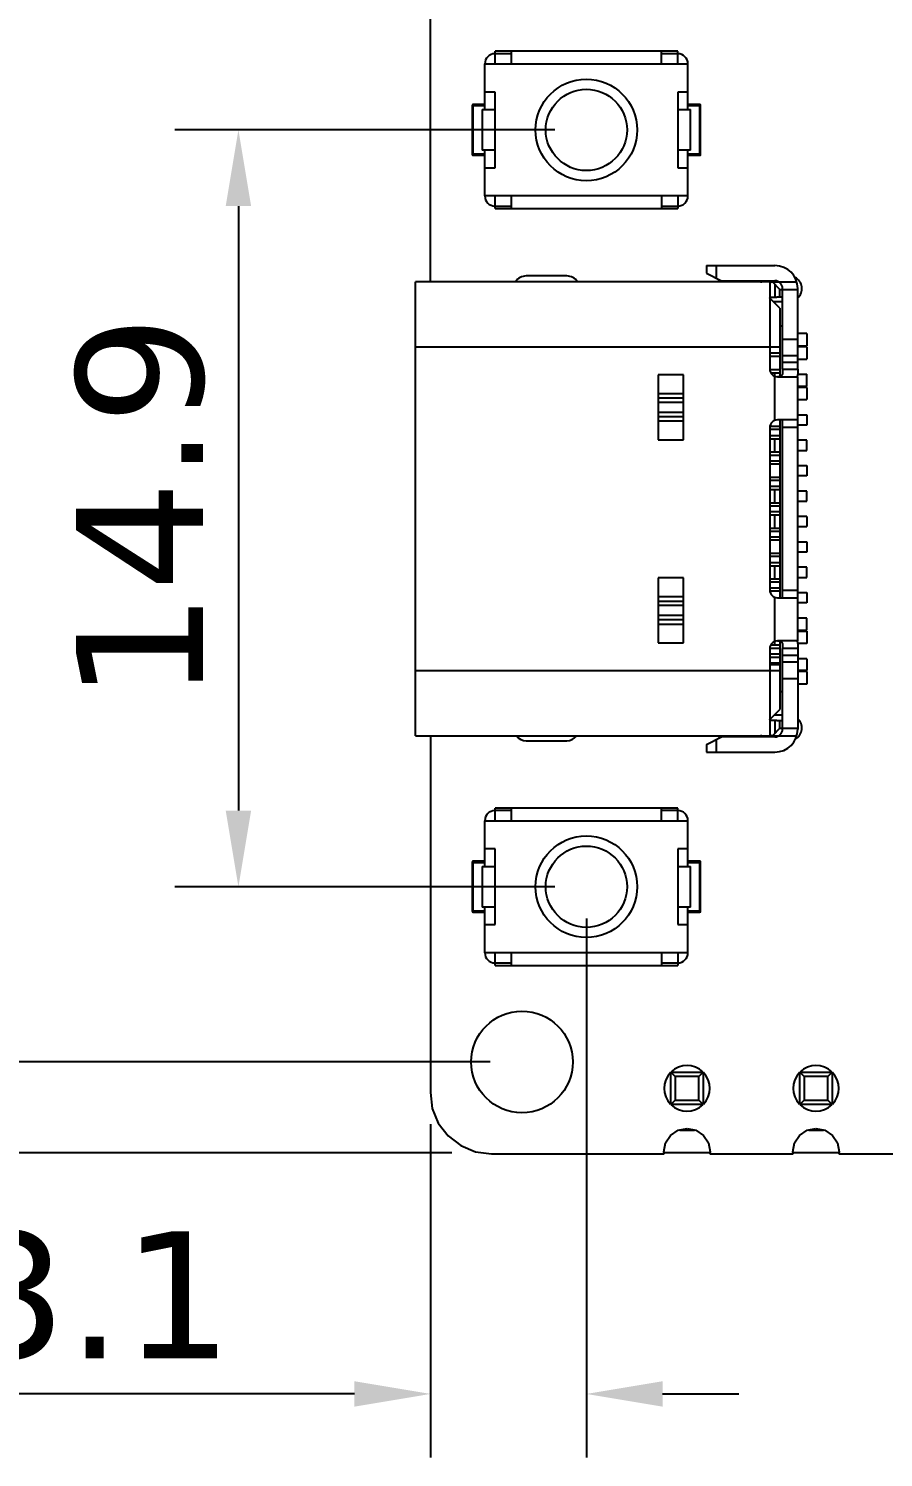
# Model space of a CAD drawing. Header units: millimetres. Extents: x 573 to 698, y 194 to 280.
# Drawn here: x 615.3 to 632.14, y 235.67 to 263.8 of the extents above; entities that cross this region are included whole.
import ezdxf

# ---------------------------------------------------------------- set-up
doc = ezdxf.new("R2010")
doc.units = ezdxf.units.MM
doc.header["$LTSCALE"] = 30.734
doc.header["$PDMODE"] = 3
doc.header["$PDSIZE"] = 0.3125
doc.layers.get('0').update_dxf_attribs({"linetype": 'CONTINUOUS'})
doc.layers.get('Defpoints').update_dxf_attribs({"linetype": 'CONTINUOUS'})
doc.layers.add('dim', color=6, linetype='CONTINUOUS', lineweight=9)
doc.styles.add('Verdana', font='verdana.ttf', dxfattribs={"height": 2.5})
doc.dimstyles.new('aaaaaaaa 3.0', dxfattribs={"dimtxt": 2.5, "dimasz": 1.5, "dimexe": 1.25, "dimexo": 0.625, "dimtad": 1, "dimdec": 1, "dimzin": 9, "dimdsep": 46, "dimtxsty": 'Verdana', "dimcen": 0, "dimazin": 0, "dimtfac": 1, "dimtofl": 0, "dimtmove": 0, "dimatfit": 3, "dimfxl": 1, "dimlwd": 25, "dimlwe": 25, "dimarcsym": 0})

# ---------------------------------------------------------------- blocks, each defined once
blk = doc.blocks.new('*D37')
at = {"layer": 'Defpoints', "color": 0}
for p in [(625.021, 265.256), (613.678, 243.456), (625.021, 243.456)]:
    blk.add_point(p, dxfattribs=at)
at = {"layer": 'dim', "color": 0, "lineweight": 25}
for p, q in [((624.396, 265.256), (612.428, 265.256)), ((613.678, 263.756), (613.678, 244.956)), ((624.396, 243.456), (612.428, 243.456))]:
    blk.add_line(p, q, dxfattribs=at)
at = {"layer": 'dim', "color": 0}
for points in [[(613.928, 263.756), (613.428, 263.756), (613.678, 265.256)], [(613.428, 244.956), (613.928, 244.956), (613.678, 243.456)]]:
    blk.add_solid(points, dxfattribs=at)
at = {"layer": 'dim', "color": 0, "insert": (611.746, 254.356), "char_height": 2.5, "attachment_point": 5, "rotation": 90, "style": 'Verdana'}
blk.add_mtext('21.8', dxfattribs=at)
blk = doc.blocks.new('*D38')
at = {"layer": 'Defpoints', "color": 0}
for p in [(624.421, 267.056), (607.404, 241.666), (624.265, 241.666)]:
    blk.add_point(p, dxfattribs=at)
at = {"layer": 'dim', "color": 0, "lineweight": 25}
for p, q in [((623.796, 267.056), (606.154, 267.056)), ((607.404, 265.556), (607.404, 243.166)), ((623.64, 241.666), (606.154, 241.666))]:
    blk.add_line(p, q, dxfattribs=at)
at = {"layer": 'dim', "color": 0}
for points in [[(607.654, 265.556), (607.154, 265.556), (607.404, 267.056)], [(607.154, 243.166), (607.654, 243.166), (607.404, 241.666)]]:
    blk.add_solid(points, dxfattribs=at)
at = {"layer": 'dim', "color": 0, "insert": (605.477, 254.361), "char_height": 2.5, "attachment_point": 5, "rotation": 90, "style": 'Verdana'}
blk.add_mtext('25.4', dxfattribs=at)
blk = doc.blocks.new('*D39')
at = {"layer": 'Defpoints', "color": 0}
for p in [(626.29, 261.806), (619.437, 246.906), (626.29, 246.906)]:
    blk.add_point(p, dxfattribs=at)
at = {"layer": 'dim', "color": 0, "lineweight": 25}
for p, q in [((625.665, 261.806), (618.187, 261.806)), ((619.437, 260.306), (619.437, 248.406)), ((625.665, 246.906), (618.187, 246.906))]:
    blk.add_line(p, q, dxfattribs=at)
at = {"layer": 'dim', "color": 0}
for points in [[(619.687, 260.306), (619.187, 260.306), (619.437, 261.806)], [(619.187, 248.406), (619.687, 248.406), (619.437, 246.906)]]:
    blk.add_solid(points, dxfattribs=at)
at = {"layer": 'dim', "color": 0, "insert": (617.512, 254.356), "char_height": 2.5, "attachment_point": 5, "rotation": 90, "style": 'Verdana'}
blk.add_mtext('14.9', dxfattribs=at)
blk = doc.blocks.new('*D45')
at = {"layer": 'Defpoints', "color": 0}
for p in [(626.29, 246.906), (623.221, 242.856), (626.29, 236.92)]:
    blk.add_point(p, dxfattribs=at)
at = {"layer": 'dim', "color": 0, "lineweight": 25}
for p, q in [((626.29, 246.281), (626.29, 235.67)), ((623.221, 242.231), (623.221, 235.67)), ((621.721, 236.92), (613.493, 236.92)), ((627.79, 236.92), (629.29, 236.92))]:
    blk.add_line(p, q, dxfattribs=at)
at = {"layer": 'dim', "color": 0}
for points in [[(621.721, 236.67), (621.721, 237.17), (623.221, 236.92)], [(627.79, 237.17), (627.79, 236.67), (626.29, 236.92)]]:
    blk.add_solid(points, dxfattribs=at)
at = {"layer": 'dim', "color": 0, "insert": (616.606, 238.847), "char_height": 2.5, "attachment_point": 5, "style": 'Verdana'}
blk.add_mtext('3.1', dxfattribs=at)

msp = doc.modelspace()

# ---------------------------------------------------------------- linework, layer by layer
at = {"color": 7, "linetype": 'Continuous'}
for p, q in [((623.211, 265.856), (623.214, 258.816)), ((624.49, 263.106), (624.49, 263.356)), ((628.09, 263.356), (624.49, 263.356)), ((624.814, 263.106), (624.814, 263.356)), ((627.767, 263.355), (624.814, 263.355)), ((627.767, 263.106), (627.767, 263.356)), ((628.09, 263.106), (628.09, 263.356)), ((624.29, 262.206), (624.29, 263.106)), ((624.29, 263.106), (628.29, 263.106)), ((624.814, 263.306), (624.49, 263.306)), ((628.09, 263.306), (627.767, 263.306)), ((628.29, 262.206), (628.29, 263.106)), ((624.49, 262.549), (624.29, 262.549)), ((624.49, 261.062), (624.49, 262.549)), ((628.09, 262.549), (628.09, 261.062)), ((628.29, 262.549), (628.09, 262.549)), ((624.04, 262.286), (624.04, 261.326)), ((624.04, 262.286), (624.29, 262.286)), ((624.06, 261.306), (624.06, 262.306)), ((624.29, 262.306), (624.06, 262.306)), ((624.24, 262.206), (624.24, 261.406)), ((624.24, 262.206), (624.49, 262.206)), ((628.09, 262.206), (628.34, 262.206)), ((628.52, 262.306), (628.29, 262.306)), ((628.29, 262.286), (628.54, 262.286)), ((628.34, 261.406), (628.34, 262.206)), ((628.52, 262.306), (628.52, 261.306)), ((628.54, 261.326), (628.54, 262.286)), ((624.49, 261.406), (624.24, 261.406)), ((624.29, 260.506), (624.29, 261.406)), ((628.34, 261.406), (628.09, 261.406)), ((628.29, 260.506), (628.29, 261.406)), ((624.29, 261.326), (624.04, 261.326)), ((624.06, 261.306), (624.29, 261.306)), ((624.29, 261.062), (624.49, 261.062)), ((628.09, 261.062), (628.29, 261.062)), ((628.54, 261.326), (628.29, 261.326)), ((628.29, 261.306), (628.52, 261.306)), ((628.29, 260.506), (624.29, 260.506)), ((624.49, 260.256), (624.49, 260.506)), ((624.814, 260.256), (624.814, 260.506)), ((627.767, 260.506), (627.767, 260.256)), ((628.09, 260.506), (628.09, 260.256)), ((624.49, 260.306), (624.814, 260.306)), ((624.49, 260.256), (628.09, 260.256)), ((627.767, 260.306), (628.09, 260.306)), ((628.652, 259.136), (628.652, 258.986)), ((628.652, 259.136), (630.002, 259.136)), ((628.852, 258.886), (628.852, 259.136)), ((622.922, 249.876), (622.922, 258.816)), ((629.952, 258.816), (622.922, 258.816)), ((625.904, 258.931), (625.104, 258.931)), ((628.652, 258.986), (628.952, 258.836)), ((628.952, 258.836), (630.002, 258.836)), ((629.082, 258.836), (629.082, 258.816)), ((629.232, 258.816), (629.232, 258.836)), ((629.954, 258.816), (630.433, 258.816)), ((630.102, 258.666), (629.954, 258.814)), ((629.902, 258.8), (629.902, 257.096)), ((630.002, 258.766), (630.002, 258.515)), ((630.102, 258.516), (630.102, 258.666)), ((630.102, 258.666), (630.452, 258.666)), ((630.152, 257.096), (630.152, 258.686)), ((630.452, 257.096), (630.452, 258.686)), ((630.102, 258.296), (629.902, 258.496)), ((629.967, 258.431), (630.152, 258.431)), ((630.002, 258.515), (630.038, 258.516)), ((630.152, 258.516), (630.038, 258.516)), ((630.102, 258.296), (630.102, 256.952)), ((630.102, 257.946), (630.152, 257.946)), ((630.152, 257.685), (630.452, 257.685)), ((630.63, 257.796), (630.452, 257.796)), ((630.63, 257.796), (630.63, 257.556)), ((622.922, 257.536), (630.102, 257.536)), ((630.102, 257.408), (629.902, 257.408)), ((630.452, 257.556), (630.63, 257.556)), ((630.63, 257.536), (630.452, 257.536)), ((630.63, 257.536), (630.63, 257.296)), ((630.102, 257.348), (629.902, 257.348)), ((630.152, 257.365), (630.452, 257.365)), ((630.452, 257.224), (630.152, 257.224)), ((630.452, 257.296), (630.63, 257.296)), ((627.702, 256.986), (627.702, 255.705)), ((628.202, 256.986), (627.702, 256.986)), ((628.202, 255.705), (628.202, 256.986)), ((630.102, 257.081), (629.905, 257.081)), ((629.924, 257.021), (630.102, 257.021)), ((630.002, 256.087), (630.002, 257.021)), ((630.052, 256.946), (630.426, 256.946)), ((630.152, 257.096), (630.452, 257.096)), ((630.452, 256.996), (630.63, 256.996)), ((630.452, 251.746), (630.452, 256.946)), ((630.63, 256.756), (630.63, 256.996)), ((627.702, 256.62), (628.202, 256.62)), ((630.63, 256.756), (630.452, 256.756)), ((630.63, 256.736), (630.452, 256.736)), ((630.63, 256.736), (630.63, 256.496)), ((627.702, 256.531), (628.202, 256.531)), ((628.202, 256.44), (627.702, 256.44)), ((630.452, 256.496), (630.63, 256.496)), ((627.702, 256.252), (628.202, 256.252)), ((628.202, 256.16), (627.702, 256.16)), ((628.202, 256.072), (627.702, 256.072)), ((630.452, 256.096), (630.052, 256.096)), ((630.102, 256.096), (630.102, 252.596)), ((630.152, 252.596), (630.152, 256.096)), ((630.452, 256.196), (630.63, 256.196)), ((630.63, 256.196), (630.63, 255.996)), ((629.902, 255.946), (629.902, 252.746)), ((630.102, 255.906), (629.902, 255.906)), ((630.102, 255.786), (629.902, 255.786)), ((629.902, 255.726), (630.102, 255.726)), ((630.102, 255.966), (629.905, 255.966)), ((630.002, 255.466), (630.002, 255.726)), ((630.452, 255.946), (630.152, 255.946)), ((630.63, 255.996), (630.452, 255.996)), ((627.702, 255.705), (628.202, 255.705)), ((629.902, 255.466), (630.102, 255.466)), ((630.63, 255.696), (630.452, 255.696)), ((630.452, 255.496), (630.63, 255.496)), ((630.63, 255.496), (630.63, 255.696)), ((629.902, 255.406), (630.102, 255.406)), ((630.102, 255.286), (629.902, 255.286)), ((630.102, 255.226), (629.902, 255.226)), ((630.452, 255.196), (630.63, 255.196)), ((630.63, 255.196), (630.63, 254.996)), ((630.102, 254.966), (629.902, 254.966)), ((630.102, 254.906), (629.902, 254.906)), ((630.63, 254.996), (630.452, 254.996)), ((630.102, 254.786), (629.902, 254.786)), ((629.902, 254.726), (630.102, 254.726)), ((630.002, 254.466), (630.002, 254.726)), ((630.63, 254.696), (630.452, 254.696)), ((630.63, 254.496), (630.63, 254.696)), ((629.902, 254.466), (630.102, 254.466)), ((629.902, 254.406), (630.102, 254.406)), ((630.452, 254.496), (630.63, 254.496)), ((630.102, 254.286), (629.902, 254.286)), ((629.902, 254.226), (630.102, 254.226)), ((630.002, 253.966), (630.002, 254.226)), ((630.63, 254.196), (630.452, 254.196)), ((630.63, 254.196), (630.63, 253.996)), ((629.902, 253.966), (630.102, 253.966)), ((629.902, 253.906), (630.102, 253.906)), ((630.102, 253.786), (629.902, 253.786)), ((630.452, 253.996), (630.63, 253.996)), ((630.102, 253.726), (629.902, 253.726)), ((630.102, 253.466), (629.902, 253.466)), ((630.452, 253.696), (630.63, 253.696)), ((630.63, 253.496), (630.452, 253.496)), ((630.63, 253.696), (630.63, 253.496)), ((630.102, 253.406), (629.902, 253.406)), ((630.102, 253.286), (629.902, 253.286)), ((629.902, 253.226), (630.102, 253.226)), ((630.002, 252.966), (630.002, 253.226)), ((630.63, 253.196), (630.452, 253.196)), ((630.63, 252.996), (630.63, 253.196)), ((627.702, 252.986), (627.702, 251.705)), ((628.202, 252.986), (627.702, 252.986)), ((628.202, 251.705), (628.202, 252.986)), ((629.902, 252.966), (630.102, 252.966)), ((629.902, 252.906), (630.102, 252.906)), ((630.452, 252.996), (630.63, 252.996)), ((630.102, 252.786), (629.902, 252.786)), ((630.102, 252.726), (629.905, 252.726)), ((630.152, 252.746), (630.452, 252.746)), ((630.452, 252.696), (630.63, 252.696)), ((630.63, 252.696), (630.63, 252.496)), ((627.702, 252.62), (628.202, 252.62)), ((627.702, 252.531), (628.202, 252.531)), ((628.202, 252.44), (627.702, 252.44)), ((630.002, 251.666), (630.002, 252.604)), ((630.052, 252.596), (630.452, 252.596)), ((630.63, 252.496), (630.452, 252.496)), ((627.702, 252.252), (628.202, 252.252)), ((628.202, 252.16), (627.702, 252.16)), ((628.202, 252.072), (627.702, 252.072)), ((630.63, 252.196), (630.452, 252.196)), ((630.63, 251.956), (630.63, 252.196)), ((630.452, 251.956), (630.63, 251.956)), ((630.452, 251.936), (630.63, 251.936)), ((630.63, 251.936), (630.63, 251.696)), ((627.702, 251.705), (628.202, 251.705)), ((629.902, 251.596), (629.902, 249.891)), ((629.904, 251.606), (630.102, 251.606)), ((629.921, 251.666), (630.102, 251.666)), ((630.426, 251.746), (630.052, 251.746)), ((630.102, 251.74), (630.102, 250.396)), ((630.152, 250.006), (630.152, 251.596)), ((630.452, 251.596), (630.152, 251.596)), ((630.63, 251.696), (630.452, 251.696)), ((630.452, 251.596), (630.452, 250.006)), ((630.102, 251.486), (629.902, 251.486)), ((629.902, 251.426), (630.102, 251.426)), ((629.902, 251.313), (630.102, 251.313)), ((629.902, 251.283), (630.102, 251.283)), ((630.152, 251.467), (630.452, 251.467)), ((630.452, 251.327), (630.152, 251.327)), ((630.63, 251.396), (630.452, 251.396)), ((630.63, 251.396), (630.63, 251.161)), ((630.102, 251.156), (622.922, 251.156)), ((630.152, 251.006), (630.452, 251.006)), ((630.63, 251.161), (630.452, 251.161)), ((630.63, 251.146), (630.452, 251.146)), ((630.63, 251.146), (630.63, 250.896)), ((630.152, 250.746), (630.102, 250.746)), ((630.63, 250.896), (630.452, 250.896)), ((629.902, 250.196), (630.102, 250.396)), ((630.152, 250.281), (629.987, 250.281)), ((630.002, 250.176), (630.002, 249.926)), ((630.038, 250.176), (630.002, 250.176)), ((630.038, 250.176), (630.152, 250.176)), ((630.102, 250.026), (630.102, 250.176)), ((622.922, 249.876), (629.952, 249.876)), ((623.218, 249.876), (623.221, 242.856)), ((628.652, 249.706), (628.952, 249.856)), ((630.002, 249.856), (628.952, 249.856)), ((629.082, 249.876), (629.082, 249.856)), ((629.232, 249.856), (629.232, 249.876)), ((630.102, 250.026), (629.954, 249.877)), ((629.954, 249.876), (630.433, 249.876)), ((630.102, 250.026), (630.452, 250.026)), ((625.104, 249.781), (625.904, 249.781)), ((628.652, 249.706), (628.652, 249.556)), ((628.652, 249.556), (630.002, 249.556)), ((628.852, 249.556), (628.852, 249.806)), ((624.49, 248.206), (624.49, 248.456)), ((628.09, 248.456), (624.49, 248.456)), ((624.814, 248.406), (624.49, 248.406)), ((624.814, 248.206), (624.814, 248.456)), ((627.767, 248.455), (624.814, 248.455)), ((627.767, 248.206), (627.767, 248.456)), ((628.09, 248.406), (627.767, 248.406)), ((628.09, 248.206), (628.09, 248.456)), ((624.29, 247.306), (624.29, 248.206)), ((624.29, 248.206), (628.29, 248.206)), ((628.29, 247.306), (628.29, 248.206)), ((624.49, 247.649), (624.29, 247.649)), ((624.49, 246.162), (624.49, 247.649)), ((628.09, 247.649), (628.09, 246.162)), ((628.29, 247.649), (628.09, 247.649)), ((624.04, 247.386), (624.04, 246.426)), ((624.04, 247.386), (624.29, 247.386)), ((624.06, 246.406), (624.06, 247.406)), ((624.29, 247.406), (624.06, 247.406)), ((624.24, 247.306), (624.24, 246.506)), ((624.24, 247.306), (624.49, 247.306)), ((628.09, 247.306), (628.34, 247.306)), ((628.52, 247.406), (628.29, 247.406)), ((628.29, 247.386), (628.54, 247.386)), ((628.34, 246.506), (628.34, 247.306)), ((628.52, 247.406), (628.52, 246.406)), ((628.54, 246.426), (628.54, 247.386)), ((624.49, 246.506), (624.24, 246.506)), ((624.29, 245.606), (624.29, 246.506)), ((628.34, 246.506), (628.09, 246.506)), ((628.29, 245.606), (628.29, 246.506)), ((624.29, 246.426), (624.04, 246.426)), ((624.06, 246.406), (624.29, 246.406)), ((624.29, 246.162), (624.49, 246.162)), ((628.09, 246.162), (628.29, 246.162)), ((628.54, 246.426), (628.29, 246.426)), ((628.29, 246.406), (628.52, 246.406)), ((628.29, 245.606), (624.29, 245.606)), ((624.49, 245.356), (624.49, 245.606)), ((624.814, 245.356), (624.814, 245.606)), ((627.767, 245.606), (627.767, 245.356)), ((628.09, 245.606), (628.09, 245.356)), ((624.49, 245.406), (624.814, 245.406)), ((624.49, 245.356), (628.09, 245.356)), ((627.767, 245.406), (628.09, 245.406)), ((627.951, 242.616), (627.951, 243.256)), ((628.04, 243.168), (627.951, 243.256)), ((627.951, 243.256), (628.591, 243.256)), ((628.04, 243.168), (628.04, 242.704)), ((628.503, 243.168), (628.04, 243.168)), ((628.591, 243.256), (628.503, 243.168)), ((628.503, 242.704), (628.503, 243.168)), ((628.591, 243.256), (628.591, 242.616)), ((630.58, 243.168), (630.491, 243.256)), ((630.491, 242.616), (630.491, 243.256)), ((630.491, 243.256), (631.131, 243.256)), ((630.58, 243.168), (630.58, 242.704)), ((631.043, 243.168), (630.58, 243.168)), ((631.131, 243.256), (631.043, 243.168)), ((631.043, 242.704), (631.043, 243.168)), ((631.131, 243.256), (631.131, 242.616)), ((623.221, 242.856), (623.252, 242.542)), ((623.252, 242.542), (623.373, 242.251)), ((628.04, 242.704), (627.951, 242.616)), ((628.591, 242.616), (627.951, 242.616)), ((628.04, 242.704), (628.503, 242.704)), ((628.591, 242.616), (628.503, 242.704)), ((630.58, 242.704), (630.491, 242.616)), ((631.131, 242.616), (630.491, 242.616)), ((630.58, 242.704), (631.043, 242.704)), ((631.131, 242.616), (631.043, 242.704)), ((623.373, 242.251), (623.566, 242)), ((623.566, 242), (623.816, 241.808)), ((627.848, 241.861), (627.947, 242.01)), ((627.947, 242.01), (628.096, 242.11)), ((628.096, 242.11), (628.271, 242.145)), ((628.127, 242.116), (628.416, 242.116)), ((628.271, 242.145), (628.447, 242.11)), ((628.447, 242.11), (628.596, 242.01)), ((628.596, 242.01), (628.695, 241.861)), ((630.388, 241.861), (630.487, 242.01)), ((630.487, 242.01), (630.636, 242.11)), ((630.636, 242.11), (630.811, 242.145)), ((630.667, 242.116), (630.956, 242.116)), ((630.811, 242.145), (630.987, 242.11)), ((630.987, 242.11), (631.136, 242.01)), ((631.136, 242.01), (631.235, 241.861)), ((623.816, 241.808), (624.108, 241.687)), ((624.108, 241.687), (624.421, 241.645)), ((627.813, 241.686), (627.848, 241.861)), ((627.82, 241.646), (627.813, 241.686)), ((628.722, 241.666), (627.82, 241.666)), ((628.695, 241.861), (628.73, 241.686)), ((628.73, 241.686), (628.722, 241.646)), ((630.353, 241.686), (630.388, 241.861)), ((630.36, 241.646), (630.353, 241.686)), ((631.262, 241.666), (630.36, 241.666)), ((631.235, 241.861), (631.27, 241.686)), ((631.27, 241.686), (631.262, 241.647)), ((624.421, 241.645), (627.82, 241.646)), ((628.722, 241.646), (630.36, 241.646)), ((631.262, 241.647), (632.9, 241.647))]:
    msp.add_line(p, q, dxfattribs=at)
for centre, radius in [((626.29, 261.806), 1), ((626.29, 261.806), 0.8), ((626.29, 246.906), 1), ((626.29, 246.906), 0.8), ((625.021, 243.456), 1)]:
    msp.add_circle(centre, radius, dxfattribs=at)
for centre, radius, start, end in [((624.49, 263.106), 0.2, 90, 180), ((628.09, 263.106), 0.2, 0, 90), ((624.06, 262.286), 0.02, 90, 180), ((628.52, 262.286), 0.02, 0, 90), ((624.06, 261.326), 0.02, 180, 270), ((628.52, 261.326), 0.02, 270, 0), ((624.49, 260.506), 0.2, 180, 270), ((628.09, 260.506), 0.2, 270, 0), ((630.002, 258.686), 0.45, 0, 90), ((625.104, 258.681), 0.25, 90, 146.5951), ((625.904, 258.681), 0.25, 33.4001, 90), ((629.084, 258.681), 0.25, 135.0102, 146.5951), ((629.744, 258.966), 0.15, 240.0959, 270), ((630.002, 258.686), 0.15, 0, 90), ((630.284, 258.681), 0.25, 312.7012, 62.5806), ((630.052, 257.096), 0.15, 180, 270), ((630.052, 255.946), 0.15, 90, 180), ((630.052, 252.746), 0.15, 180, 270), ((630.052, 251.596), 0.15, 90, 180), ((630.284, 250.031), 0.25, 300.7118, 47.246), ((625.104, 250.031), 0.25, 218.9586, 270), ((625.904, 250.031), 0.25, 270, 321.0114), ((629.084, 250.031), 0.25, 218.9586, 229.871), ((629.744, 249.726), 0.15, 90, 119.9041), ((630.002, 250.006), 0.45, 270, 0), ((630.002, 250.006), 0.15, 270, 0), ((624.49, 248.206), 0.2, 90, 180), ((628.09, 248.206), 0.2, 0, 90), ((624.06, 247.386), 0.02, 90, 180), ((628.52, 247.386), 0.02, 0, 90), ((624.06, 246.426), 0.02, 180, 270), ((628.52, 246.426), 0.02, 270, 0), ((624.49, 245.606), 0.2, 180, 270), ((628.09, 245.606), 0.2, 270, 0), ((628.271, 242.936), 0.45, 45.8551, 134.1151), ((630.811, 242.936), 0.45, 45.8551, 134.1151), ((628.271, 242.936), 0.45, 136.0768, 223.931), ((628.271, 242.936), 0.45, 316.0768, 43.931), ((630.811, 242.936), 0.45, 136.0768, 223.931), ((630.811, 242.936), 0.45, 316.0768, 43.931), ((628.271, 242.936), 0.45, 225.8551, 314.1151), ((630.811, 242.936), 0.45, 225.8551, 314.1151)]:
    msp.add_arc(centre, radius, start, end, dxfattribs=at)
for points, knots in [([(629.902, 258.8), (629.902, 258.801), (629.903, 258.803), (629.906, 258.806), (629.91, 258.808), (629.919, 258.81), (629.934, 258.813), (629.947, 258.814), (629.954, 258.814)], [0, 0, 0, 0, 0.051434, 0.114616, 0.198862, 0.307857, 0.603691, 1, 1, 1, 1]), ([(629.902, 258.495), (629.902, 258.497), (629.904, 258.501), (629.91, 258.505), (629.918, 258.508), (629.93, 258.511), (629.944, 258.513), (629.969, 258.515), (629.988, 258.515), (630.002, 258.515)], [0, 0, 0, 0, 0.049898, 0.113038, 0.199102, 0.310754, 0.447995, 0.609955, 1, 1, 1, 1]), ([(630.152, 257.096), (630.152, 257.085), (630.152, 257.063), (630.152, 257.032), (630.15, 257.004), (630.143, 256.98), (630.129, 256.961), (630.107, 256.951), (630.081, 256.947), (630.062, 256.946), (630.052, 256.946)], [0, 0, 0, 0, 0.152712, 0.297903, 0.428287, 0.53978, 0.63798, 0.740984, 0.861776, 1, 1, 1, 1]), ([(630.452, 257.096), (630.452, 257.086), (630.452, 257.067), (630.452, 257.038), (630.452, 257.013), (630.45, 256.99), (630.448, 256.972), (630.444, 256.957), (630.436, 256.948), (630.43, 256.946), (630.426, 256.946)], [0, 0, 0, 0, 0.184568, 0.362245, 0.525436, 0.668087, 0.785345, 0.875124, 0.941747, 1, 1, 1, 1]), ([(630.052, 251.745), (630.062, 251.745), (630.081, 251.745), (630.107, 251.741), (630.126, 251.732), (630.136, 251.722), (630.144, 251.709), (630.15, 251.688), (630.152, 251.66), (630.152, 251.628), (630.152, 251.607), (630.152, 251.596)], [0, 0, 0, 0, 0.138155, 0.258905, 0.36183, 0.410568, 0.460694, 0.572168, 0.702395, 0.847441, 1, 1, 1, 1]), ([(630.426, 251.746), (630.43, 251.746), (630.436, 251.744), (630.444, 251.734), (630.448, 251.72), (630.45, 251.701), (630.452, 251.679), (630.452, 251.653), (630.452, 251.625), (630.452, 251.606), (630.452, 251.596)], [0, 0, 0, 0, 0.058249, 0.124867, 0.214663, 0.331928, 0.474576, 0.637764, 0.815436, 1, 1, 1, 1]), ([(630.002, 250.176), (629.988, 250.176), (629.969, 250.177), (629.944, 250.179), (629.93, 250.181), (629.918, 250.183), (629.91, 250.186), (629.904, 250.191), (629.902, 250.195), (629.902, 250.196)], [0, 0, 0, 0, 0.390034, 0.551988, 0.689235, 0.800891, 0.886957, 0.950101, 1, 1, 1, 1]), ([(629.954, 249.877), (629.947, 249.878), (629.934, 249.879), (629.919, 249.881), (629.91, 249.884), (629.906, 249.886), (629.903, 249.888), (629.902, 249.891), (629.902, 249.891)], [0, 0, 0, 0, 0.396301, 0.692128, 0.801126, 0.885377, 0.948565, 1, 1, 1, 1])]:
    msp.add_open_spline(points, degree=3, knots=knots, dxfattribs=at)

# ---------------------------------------------------------------- dimensions: what is measured, and where the dimension line sits
at = {"layer": 'dim'}
for base, p1, p2, picture, middle in [((607.404, 241.666), (624.421, 267.056), (624.265, 241.666), '*D38', (607.404, 254.361)), ((613.678, 243.456), (625.021, 265.256), (625.021, 243.456), '*D37', (613.678, 254.356)), ((619.437, 246.906), (626.29, 261.806), (626.29, 246.906), '*D39', (619.437, 254.356))]:
    dim = msp.add_linear_dim(base=base, p1=p1, p2=p2, angle=90, dimstyle='aaaaaaaa 3.0', dxfattribs=at)
    dim.commit()
    dim.dimension.update_dxf_attribs({"geometry": picture, "text_midpoint": middle, "dimtype": 160})
dim = msp.add_linear_dim(base=(626.29, 236.92), p1=(623.221, 242.856), p2=(626.29, 246.906), dimstyle='aaaaaaaa 3.0', dxfattribs=at)
dim.commit()
dim.dimension.update_dxf_attribs({"geometry": '*D45', "text_midpoint": (616.606, 236.92), "dimtype": 160})

doc.saveas('drawing.dxf')
